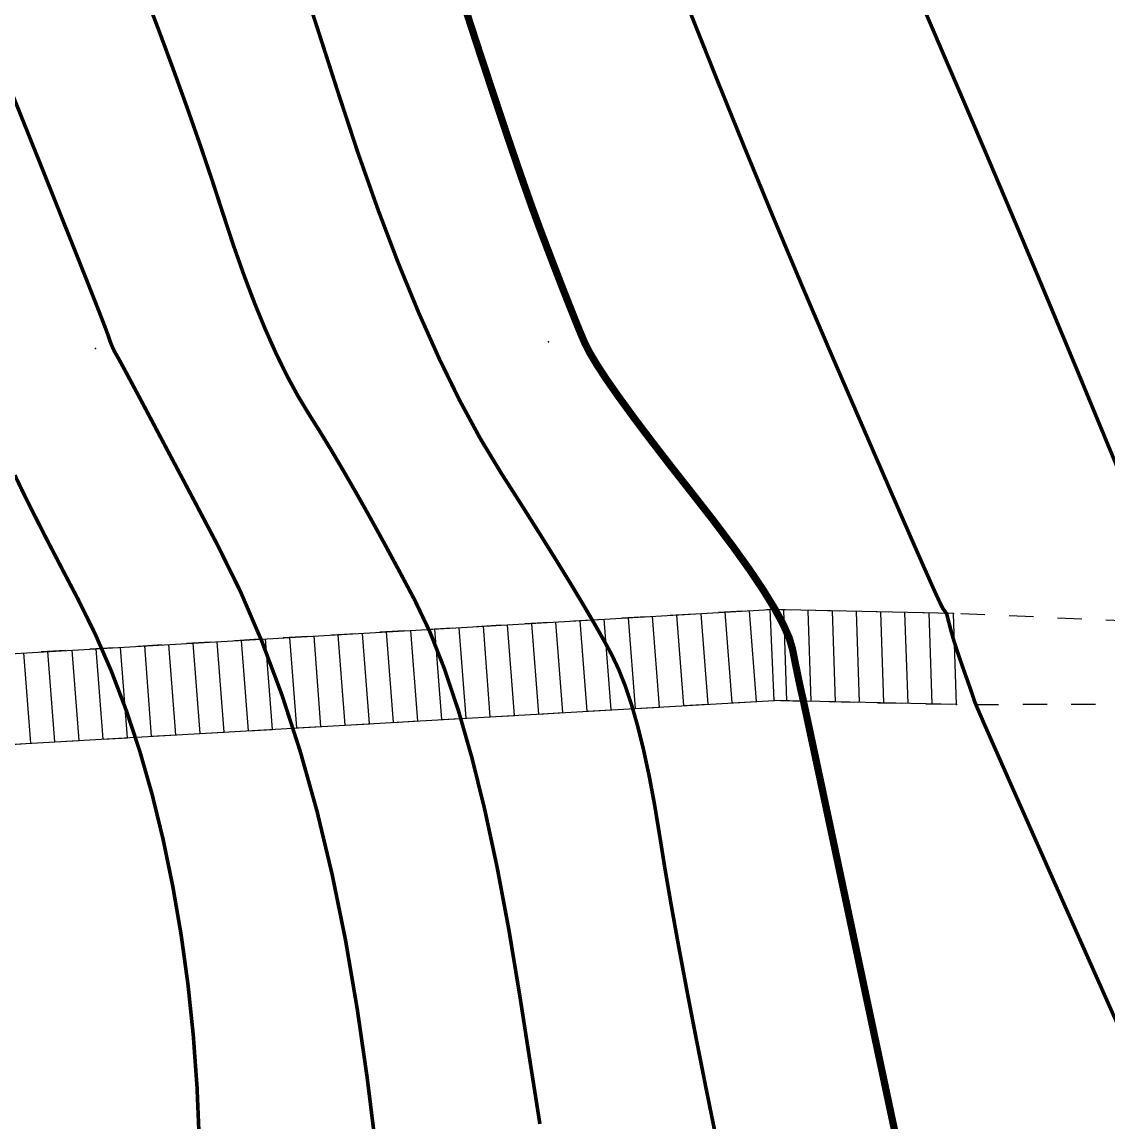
# Model space of a CAD drawing. Extents: x 940 to 1495, y 832 to 1212.
# Drawn here: x 1286.05 to 1308.46, y 919.2 to 941.9 of the extents above; entities that cross this region are included whole.
import ezdxf

# ---------------------------------------------------------------- set-up
doc = ezdxf.new("R2010")
doc.units = 0
doc.header["$LTSCALE"] = 0.5
doc.header["$PDSIZE"] = 0.2
doc.linetypes.add('X6', pattern=[2, 1, -1])
for name, color, linetype in [('DGX', 2, 'CONTINUOUS'), ('DLSS', 4, 'CONTINUOUS'), ('JMD', 6, 'CONTINUOUS'), ('ZDH', 1, 'CONTINUOUS')]:
    doc.layers.add(name, color=color, linetype=linetype)

msp = doc.modelspace()

# ---------------------------------------------------------------- linework, layer by layer
at = {"layer": 'DGX', "linetype": 'Continuous', "const_width": 0.075, "flags": 128}
for points in [[(1300.394, 918.778), (1300.165, 919.905), (1299.956, 920.96), (1299.767, 921.941), (1299.597, 922.849), (1299.447, 923.683), (1299.316, 924.445), (1299.206, 925.134), (1299.102, 925.762), (1298.993, 926.343), (1298.878, 926.877), (1298.758, 927.364), (1298.632, 927.804), (1298.501, 928.197), (1298.364, 928.542), (1298.222, 928.841), (1298.059, 929.14), (1297.861, 929.488), (1297.628, 929.885), (1297.36, 930.331), (1297.056, 930.825), (1296.717, 931.369), (1296.343, 931.961), (1295.933, 932.602), (1295.507, 933.307), (1295.082, 934.092), (1294.659, 934.957), (1294.237, 935.902), (1293.816, 936.926), (1293.397, 938.03), (1292.979, 939.214), (1292.563, 940.478), (1292.159, 941.735), (1291.779, 942.899)], [(1300.394, 918.778), (1300.165, 919.905), (1299.956, 920.96), (1299.767, 921.941), (1299.597, 922.849), (1299.447, 923.683), (1299.316, 924.445), (1299.206, 925.134), (1299.102, 925.762), (1298.993, 926.343), (1298.878, 926.877), (1298.758, 927.364), (1298.632, 927.804), (1298.501, 928.197), (1298.364, 928.542), (1298.222, 928.841), (1298.059, 929.14), (1297.861, 929.488), (1297.628, 929.885), (1297.36, 930.331), (1297.056, 930.825), (1296.717, 931.369), (1296.343, 931.961), (1295.933, 932.602), (1295.507, 933.307), (1295.082, 934.092), (1294.659, 934.957), (1294.237, 935.902), (1293.816, 936.926), (1293.397, 938.03), (1292.979, 939.214), (1292.563, 940.478), (1292.159, 941.735), (1291.779, 942.899)], [(1300.394, 918.778), (1300.165, 919.905), (1299.956, 920.96), (1299.767, 921.941), (1299.597, 922.849), (1299.447, 923.683), (1299.316, 924.445), (1299.206, 925.134), (1299.102, 925.762), (1298.993, 926.343), (1298.878, 926.877), (1298.758, 927.364), (1298.632, 927.804), (1298.501, 928.197), (1298.364, 928.542), (1298.222, 928.841), (1298.059, 929.14), (1297.861, 929.488), (1297.628, 929.885), (1297.36, 930.331), (1297.056, 930.825), (1296.717, 931.369), (1296.343, 931.961), (1295.933, 932.602), (1295.507, 933.307), (1295.082, 934.092), (1294.659, 934.957), (1294.237, 935.902), (1293.816, 936.926), (1293.397, 938.03), (1292.979, 939.214), (1292.563, 940.478), (1292.159, 941.735), (1291.779, 942.899)], [(1300.394, 918.778), (1300.165, 919.905), (1299.956, 920.96), (1299.767, 921.941), (1299.597, 922.849), (1299.447, 923.683), (1299.316, 924.445), (1299.206, 925.134), (1299.102, 925.762), (1298.993, 926.343), (1298.878, 926.877), (1298.758, 927.364), (1298.632, 927.804), (1298.501, 928.197), (1298.364, 928.542), (1298.222, 928.841), (1298.059, 929.14), (1297.861, 929.488), (1297.628, 929.885), (1297.36, 930.331), (1297.056, 930.825), (1296.717, 931.369), (1296.343, 931.961), (1295.933, 932.602), (1295.507, 933.307), (1295.082, 934.092), (1294.659, 934.957), (1294.237, 935.902), (1293.816, 936.926), (1293.397, 938.03), (1292.979, 939.214), (1292.563, 940.478), (1292.159, 941.735), (1291.779, 942.899)], [(1300.394, 918.778), (1300.165, 919.905), (1299.956, 920.96), (1299.767, 921.941), (1299.597, 922.849), (1299.447, 923.683), (1299.316, 924.445), (1299.206, 925.134), (1299.102, 925.762), (1298.993, 926.343), (1298.878, 926.877), (1298.758, 927.364), (1298.632, 927.804), (1298.501, 928.197), (1298.364, 928.542), (1298.222, 928.841), (1298.059, 929.14), (1297.861, 929.488), (1297.628, 929.885), (1297.36, 930.331), (1297.056, 930.825), (1296.717, 931.369), (1296.343, 931.961), (1295.933, 932.602), (1295.507, 933.307), (1295.082, 934.092), (1294.659, 934.957), (1294.237, 935.902), (1293.816, 936.926), (1293.397, 938.03), (1292.979, 939.214), (1292.563, 940.478), (1292.159, 941.735), (1291.779, 942.899)], [(1300.394, 918.778), (1300.165, 919.905), (1299.956, 920.96), (1299.767, 921.941), (1299.597, 922.849), (1299.447, 923.683), (1299.316, 924.445), (1299.206, 925.134), (1299.102, 925.762), (1298.993, 926.343), (1298.878, 926.877), (1298.758, 927.364), (1298.632, 927.804), (1298.501, 928.197), (1298.364, 928.542), (1298.222, 928.841), (1298.059, 929.14), (1297.861, 929.488), (1297.628, 929.885), (1297.36, 930.331), (1297.056, 930.825), (1296.717, 931.369), (1296.343, 931.961), (1295.933, 932.602), (1295.507, 933.307), (1295.082, 934.092), (1294.659, 934.957), (1294.237, 935.902), (1293.816, 936.926), (1293.397, 938.03), (1292.979, 939.214), (1292.563, 940.478), (1292.159, 941.735), (1291.779, 942.899)], [(1296.738, 919.162), (1296.543, 920.397), (1296.329, 921.771), (1296.099, 923.163), (1295.857, 924.45), (1295.603, 925.634), (1295.337, 926.712), (1295.058, 927.686), (1294.767, 928.556), (1294.465, 929.322), (1294.149, 929.983), (1293.834, 930.575), (1293.531, 931.136), (1293.24, 931.664), (1292.961, 932.159), (1292.694, 932.622), (1292.44, 933.053), (1292.197, 933.452), (1291.966, 933.818), (1291.742, 934.189), (1291.519, 934.601), (1291.296, 935.056), (1291.074, 935.553), (1290.853, 936.092), (1290.633, 936.672), (1290.413, 937.295), (1290.194, 937.959), (1289.966, 938.66), (1289.718, 939.392), (1289.451, 940.154), (1289.164, 940.948), (1288.858, 941.772), (1288.532, 942.627)], [(1296.738, 919.162), (1296.543, 920.397), (1296.329, 921.771), (1296.099, 923.163), (1295.857, 924.45), (1295.603, 925.634), (1295.337, 926.712), (1295.058, 927.686), (1294.767, 928.556), (1294.465, 929.322), (1294.149, 929.983), (1293.834, 930.575), (1293.531, 931.136), (1293.24, 931.664), (1292.961, 932.159), (1292.694, 932.622), (1292.44, 933.053), (1292.197, 933.452), (1291.966, 933.818), (1291.742, 934.189), (1291.519, 934.601), (1291.296, 935.056), (1291.074, 935.553), (1290.853, 936.092), (1290.633, 936.672), (1290.413, 937.295), (1290.194, 937.959), (1289.966, 938.66), (1289.718, 939.392), (1289.451, 940.154), (1289.164, 940.948), (1288.858, 941.772), (1288.532, 942.627)], [(1296.738, 919.162), (1296.543, 920.397), (1296.329, 921.771), (1296.099, 923.163), (1295.857, 924.45), (1295.603, 925.634), (1295.337, 926.712), (1295.058, 927.686), (1294.767, 928.556), (1294.465, 929.322), (1294.149, 929.983), (1293.834, 930.575), (1293.531, 931.136), (1293.24, 931.664), (1292.961, 932.159), (1292.694, 932.622), (1292.44, 933.053), (1292.197, 933.452), (1291.966, 933.818), (1291.742, 934.189), (1291.519, 934.601), (1291.296, 935.056), (1291.074, 935.553), (1290.853, 936.092), (1290.633, 936.672), (1290.413, 937.295), (1290.194, 937.959), (1289.966, 938.66), (1289.718, 939.392), (1289.451, 940.154), (1289.164, 940.948), (1288.858, 941.772), (1288.532, 942.627)], [(1296.738, 919.162), (1296.543, 920.397), (1296.329, 921.771), (1296.099, 923.163), (1295.857, 924.45), (1295.603, 925.634), (1295.337, 926.712), (1295.058, 927.686), (1294.767, 928.556), (1294.465, 929.322), (1294.149, 929.983), (1293.834, 930.575), (1293.531, 931.136), (1293.24, 931.664), (1292.961, 932.159), (1292.694, 932.622), (1292.44, 933.053), (1292.197, 933.452), (1291.966, 933.818), (1291.742, 934.189), (1291.519, 934.601), (1291.296, 935.056), (1291.074, 935.553), (1290.853, 936.092), (1290.633, 936.672), (1290.413, 937.295), (1290.194, 937.959), (1289.966, 938.66), (1289.718, 939.392), (1289.451, 940.154), (1289.164, 940.948), (1288.858, 941.772), (1288.532, 942.627)], [(1296.738, 919.162), (1296.543, 920.397), (1296.329, 921.771), (1296.099, 923.163), (1295.857, 924.45), (1295.603, 925.634), (1295.337, 926.712), (1295.058, 927.686), (1294.767, 928.556), (1294.465, 929.322), (1294.149, 929.983), (1293.834, 930.575), (1293.531, 931.136), (1293.24, 931.664), (1292.961, 932.159), (1292.694, 932.622), (1292.44, 933.053), (1292.197, 933.452), (1291.966, 933.818), (1291.742, 934.189), (1291.519, 934.601), (1291.296, 935.056), (1291.074, 935.553), (1290.853, 936.092), (1290.633, 936.672), (1290.413, 937.295), (1290.194, 937.959), (1289.966, 938.66), (1289.718, 939.392), (1289.451, 940.154), (1289.164, 940.948), (1288.858, 941.772), (1288.532, 942.627)], [(1296.738, 919.162), (1296.543, 920.397), (1296.329, 921.771), (1296.099, 923.163), (1295.857, 924.45), (1295.603, 925.634), (1295.337, 926.712), (1295.058, 927.686), (1294.767, 928.556), (1294.465, 929.322), (1294.149, 929.983), (1293.834, 930.575), (1293.531, 931.136), (1293.24, 931.664), (1292.961, 932.159), (1292.694, 932.622), (1292.44, 933.053), (1292.197, 933.452), (1291.966, 933.818), (1291.742, 934.189), (1291.519, 934.601), (1291.296, 935.056), (1291.074, 935.553), (1290.853, 936.092), (1290.633, 936.672), (1290.413, 937.295), (1290.194, 937.959), (1289.966, 938.66), (1289.718, 939.392), (1289.451, 940.154), (1289.164, 940.948), (1288.858, 941.772), (1288.532, 942.627)], [(1309.075, 920.284), (1308.438, 921.715), (1307.801, 923.147), (1307.248, 924.39), (1306.78, 925.445), (1306.396, 926.31), (1306.097, 926.987), (1305.882, 927.475), (1305.752, 927.774), (1305.706, 927.885), (1305.7, 927.909), (1305.687, 927.948), (1305.669, 928.003), (1305.645, 928.073), (1305.616, 928.159), (1305.58, 928.26), (1305.539, 928.376), (1305.492, 928.508), (1305.445, 928.643), (1305.401, 928.77), (1305.361, 928.888), (1305.325, 928.998), (1305.292, 929.099), (1305.264, 929.191), (1305.24, 929.275), (1305.219, 929.351), (1305.201, 929.418), (1305.186, 929.477), (1305.173, 929.529), (1305.162, 929.572), (1305.153, 929.608), (1305.146, 929.636), (1305.141, 929.655), (1305.138, 929.668), (1305.135, 929.677), (1305.13, 929.688), (1305.123, 929.701), (1305.114, 929.716), (1305.102, 929.733), (1305.089, 929.753), (1305.073, 929.774), (1305.054, 929.797), (1305.001, 929.903), (1304.878, 930.169), (1304.687, 930.598), (1304.427, 931.188), (1304.099, 931.94), (1303.702, 932.853), (1303.236, 933.928), (1302.701, 935.164), (1302.13, 936.5), (1301.554, 937.871), (1300.974, 939.279), (1300.389, 940.723), (1299.799, 942.203)], [(1309.075, 920.284), (1308.438, 921.715), (1307.801, 923.147), (1307.248, 924.39), (1306.78, 925.445), (1306.396, 926.31), (1306.097, 926.987), (1305.882, 927.475), (1305.752, 927.774), (1305.706, 927.885), (1305.7, 927.909), (1305.687, 927.948), (1305.669, 928.003), (1305.645, 928.073), (1305.616, 928.159), (1305.58, 928.26), (1305.539, 928.376), (1305.492, 928.508), (1305.445, 928.643), (1305.401, 928.77), (1305.361, 928.888), (1305.325, 928.998), (1305.292, 929.099), (1305.264, 929.191), (1305.24, 929.275), (1305.219, 929.351), (1305.201, 929.418), (1305.186, 929.477), (1305.173, 929.529), (1305.162, 929.572), (1305.153, 929.608), (1305.146, 929.636), (1305.141, 929.655), (1305.138, 929.668), (1305.135, 929.677), (1305.13, 929.688), (1305.123, 929.701), (1305.114, 929.716), (1305.102, 929.733), (1305.089, 929.753), (1305.073, 929.774), (1305.054, 929.797), (1305.001, 929.903), (1304.878, 930.169), (1304.687, 930.598), (1304.427, 931.188), (1304.099, 931.94), (1303.702, 932.853), (1303.236, 933.928), (1302.701, 935.164), (1302.13, 936.5), (1301.554, 937.871), (1300.974, 939.279), (1300.389, 940.723), (1299.799, 942.203)], [(1309.075, 920.284), (1308.438, 921.715), (1307.801, 923.147), (1307.248, 924.39), (1306.78, 925.445), (1306.396, 926.31), (1306.097, 926.987), (1305.882, 927.475), (1305.752, 927.774), (1305.706, 927.885), (1305.7, 927.909), (1305.687, 927.948), (1305.669, 928.003), (1305.645, 928.073), (1305.616, 928.159), (1305.58, 928.26), (1305.539, 928.376), (1305.492, 928.508), (1305.445, 928.643), (1305.401, 928.77), (1305.361, 928.888), (1305.325, 928.998), (1305.292, 929.099), (1305.264, 929.191), (1305.24, 929.275), (1305.219, 929.351), (1305.201, 929.418), (1305.186, 929.477), (1305.173, 929.529), (1305.162, 929.572), (1305.153, 929.608), (1305.146, 929.636), (1305.141, 929.655), (1305.138, 929.668), (1305.135, 929.677), (1305.13, 929.688), (1305.123, 929.701), (1305.114, 929.716), (1305.102, 929.733), (1305.089, 929.753), (1305.073, 929.774), (1305.054, 929.797), (1305.001, 929.903), (1304.878, 930.169), (1304.687, 930.598), (1304.427, 931.188), (1304.099, 931.94), (1303.702, 932.853), (1303.236, 933.928), (1302.701, 935.164), (1302.13, 936.5), (1301.554, 937.871), (1300.974, 939.279), (1300.389, 940.723), (1299.799, 942.203)], [(1309.075, 920.284), (1308.438, 921.715), (1307.801, 923.147), (1307.248, 924.39), (1306.78, 925.445), (1306.396, 926.31), (1306.097, 926.987), (1305.882, 927.475), (1305.752, 927.774), (1305.706, 927.885), (1305.7, 927.909), (1305.687, 927.948), (1305.669, 928.003), (1305.645, 928.073), (1305.616, 928.159), (1305.58, 928.26), (1305.539, 928.376), (1305.492, 928.508), (1305.445, 928.643), (1305.401, 928.77), (1305.361, 928.888), (1305.325, 928.998), (1305.292, 929.099), (1305.264, 929.191), (1305.24, 929.275), (1305.219, 929.351), (1305.201, 929.418), (1305.186, 929.477), (1305.173, 929.529), (1305.162, 929.572), (1305.153, 929.608), (1305.146, 929.636), (1305.141, 929.655), (1305.138, 929.668), (1305.135, 929.677), (1305.13, 929.688), (1305.123, 929.701), (1305.114, 929.716), (1305.102, 929.733), (1305.089, 929.753), (1305.073, 929.774), (1305.054, 929.797), (1305.001, 929.903), (1304.878, 930.169), (1304.687, 930.598), (1304.427, 931.188), (1304.099, 931.94), (1303.702, 932.853), (1303.236, 933.928), (1302.701, 935.164), (1302.13, 936.5), (1301.554, 937.871), (1300.974, 939.279), (1300.389, 940.723), (1299.799, 942.203)], [(1309.075, 920.284), (1308.438, 921.715), (1307.801, 923.147), (1307.248, 924.39), (1306.78, 925.445), (1306.396, 926.31), (1306.097, 926.987), (1305.882, 927.475), (1305.752, 927.774), (1305.706, 927.885), (1305.7, 927.909), (1305.687, 927.948), (1305.669, 928.003), (1305.645, 928.073), (1305.616, 928.159), (1305.58, 928.26), (1305.539, 928.376), (1305.492, 928.508), (1305.445, 928.643), (1305.401, 928.77), (1305.361, 928.888), (1305.325, 928.998), (1305.292, 929.099), (1305.264, 929.191), (1305.24, 929.275), (1305.219, 929.351), (1305.201, 929.418), (1305.186, 929.477), (1305.173, 929.529), (1305.162, 929.572), (1305.153, 929.608), (1305.146, 929.636), (1305.141, 929.655), (1305.138, 929.668), (1305.135, 929.677), (1305.13, 929.688), (1305.123, 929.701), (1305.114, 929.716), (1305.102, 929.733), (1305.089, 929.753), (1305.073, 929.774), (1305.054, 929.797), (1305.001, 929.903), (1304.878, 930.169), (1304.687, 930.598), (1304.427, 931.188), (1304.099, 931.94), (1303.702, 932.853), (1303.236, 933.928), (1302.701, 935.164), (1302.13, 936.5), (1301.554, 937.871), (1300.974, 939.279), (1300.389, 940.723), (1299.799, 942.203)], [(1309.075, 920.284), (1308.438, 921.715), (1307.801, 923.147), (1307.248, 924.39), (1306.78, 925.445), (1306.396, 926.31), (1306.097, 926.987), (1305.882, 927.475), (1305.752, 927.774), (1305.706, 927.885), (1305.7, 927.909), (1305.687, 927.948), (1305.669, 928.003), (1305.645, 928.073), (1305.616, 928.159), (1305.58, 928.26), (1305.539, 928.376), (1305.492, 928.508), (1305.445, 928.643), (1305.401, 928.77), (1305.361, 928.888), (1305.325, 928.998), (1305.292, 929.099), (1305.264, 929.191), (1305.24, 929.275), (1305.219, 929.351), (1305.201, 929.418), (1305.186, 929.477), (1305.173, 929.529), (1305.162, 929.572), (1305.153, 929.608), (1305.146, 929.636), (1305.141, 929.655), (1305.138, 929.668), (1305.135, 929.677), (1305.13, 929.688), (1305.123, 929.701), (1305.114, 929.716), (1305.102, 929.733), (1305.089, 929.753), (1305.073, 929.774), (1305.054, 929.797), (1305.001, 929.903), (1304.878, 930.169), (1304.687, 930.598), (1304.427, 931.188), (1304.099, 931.94), (1303.702, 932.853), (1303.236, 933.928), (1302.701, 935.164), (1302.13, 936.5), (1301.554, 937.871), (1300.974, 939.279), (1300.389, 940.723), (1299.799, 942.203)], [(1308.657, 932.702), (1308.271, 933.636), (1307.862, 934.627), (1307.454, 935.607), (1307.049, 936.576), (1306.646, 937.534), (1306.245, 938.482), (1305.847, 939.419), (1305.45, 940.346), (1305.056, 941.261), (1304.662, 942.181)], [(1308.657, 932.702), (1308.271, 933.636), (1307.862, 934.627), (1307.454, 935.607), (1307.049, 936.576), (1306.646, 937.534), (1306.245, 938.482), (1305.847, 939.419), (1305.45, 940.346), (1305.056, 941.261), (1304.662, 942.181)], [(1308.657, 932.702), (1308.271, 933.636), (1307.862, 934.627), (1307.454, 935.607), (1307.049, 936.576), (1306.646, 937.534), (1306.245, 938.482), (1305.847, 939.419), (1305.45, 940.346), (1305.056, 941.261), (1304.662, 942.181)], [(1308.657, 932.702), (1308.271, 933.636), (1307.862, 934.627), (1307.454, 935.607), (1307.049, 936.576), (1306.646, 937.534), (1306.245, 938.482), (1305.847, 939.419), (1305.45, 940.346), (1305.056, 941.261), (1304.662, 942.181)], [(1308.657, 932.702), (1308.271, 933.636), (1307.862, 934.627), (1307.454, 935.607), (1307.049, 936.576), (1306.646, 937.534), (1306.245, 938.482), (1305.847, 939.419), (1305.45, 940.346), (1305.056, 941.261), (1304.662, 942.181)], [(1308.657, 932.702), (1308.271, 933.636), (1307.862, 934.627), (1307.454, 935.607), (1307.049, 936.576), (1306.646, 937.534), (1306.245, 938.482), (1305.847, 939.419), (1305.45, 940.346), (1305.056, 941.261), (1304.662, 942.181)], [(1293.343, 918.746), (1293.175, 920.106), (1292.969, 921.53), (1292.727, 922.954), (1292.45, 924.313), (1292.14, 925.609), (1291.795, 926.84), (1291.417, 928.008), (1291.004, 929.111), (1290.558, 930.15), (1290.077, 931.125), (1289.61, 932.011), (1289.201, 932.783), (1288.852, 933.442), (1288.563, 933.988), (1288.333, 934.419), (1288.162, 934.738), (1288.051, 934.942), (1287.999, 935.033), (1287.977, 935.07), (1287.955, 935.111), (1287.934, 935.155), (1287.912, 935.204), (1287.89, 935.257), (1287.868, 935.314), (1287.847, 935.375), (1287.825, 935.441), (1287.772, 935.585), (1287.657, 935.884), (1287.479, 936.337), (1287.238, 936.945), (1286.934, 937.707), (1286.568, 938.624), (1286.139, 939.695), (1285.647, 940.92)], [(1293.343, 918.746), (1293.175, 920.106), (1292.969, 921.53), (1292.727, 922.954), (1292.45, 924.313), (1292.14, 925.609), (1291.795, 926.84), (1291.417, 928.008), (1291.004, 929.111), (1290.558, 930.15), (1290.077, 931.125), (1289.61, 932.011), (1289.201, 932.783), (1288.852, 933.442), (1288.563, 933.988), (1288.333, 934.419), (1288.162, 934.738), (1288.051, 934.942), (1287.999, 935.033), (1287.977, 935.07), (1287.955, 935.111), (1287.934, 935.155), (1287.912, 935.204), (1287.89, 935.257), (1287.868, 935.314), (1287.847, 935.375), (1287.825, 935.441), (1287.772, 935.585), (1287.657, 935.884), (1287.479, 936.337), (1287.238, 936.945), (1286.934, 937.707), (1286.568, 938.624), (1286.139, 939.695), (1285.647, 940.92)], [(1293.343, 918.746), (1293.175, 920.106), (1292.969, 921.53), (1292.727, 922.954), (1292.45, 924.313), (1292.14, 925.609), (1291.795, 926.84), (1291.417, 928.008), (1291.004, 929.111), (1290.558, 930.15), (1290.077, 931.125), (1289.61, 932.011), (1289.201, 932.783), (1288.852, 933.442), (1288.563, 933.988), (1288.333, 934.419), (1288.162, 934.738), (1288.051, 934.942), (1287.999, 935.033), (1287.977, 935.07), (1287.955, 935.111), (1287.934, 935.155), (1287.912, 935.204), (1287.89, 935.257), (1287.868, 935.314), (1287.847, 935.375), (1287.825, 935.441), (1287.772, 935.585), (1287.657, 935.884), (1287.479, 936.337), (1287.238, 936.945), (1286.934, 937.707), (1286.568, 938.624), (1286.139, 939.695), (1285.647, 940.92)], [(1293.343, 918.746), (1293.175, 920.106), (1292.969, 921.53), (1292.727, 922.954), (1292.45, 924.313), (1292.14, 925.609), (1291.795, 926.84), (1291.417, 928.008), (1291.004, 929.111), (1290.558, 930.15), (1290.077, 931.125), (1289.61, 932.011), (1289.201, 932.783), (1288.852, 933.442), (1288.563, 933.988), (1288.333, 934.419), (1288.162, 934.738), (1288.051, 934.942), (1287.999, 935.033), (1287.977, 935.07), (1287.955, 935.111), (1287.934, 935.155), (1287.912, 935.204), (1287.89, 935.257), (1287.868, 935.314), (1287.847, 935.375), (1287.825, 935.441), (1287.772, 935.585), (1287.657, 935.884), (1287.479, 936.337), (1287.238, 936.945), (1286.934, 937.707), (1286.568, 938.624), (1286.139, 939.695), (1285.647, 940.92)], [(1293.343, 918.746), (1293.175, 920.106), (1292.969, 921.53), (1292.727, 922.954), (1292.45, 924.313), (1292.14, 925.609), (1291.795, 926.84), (1291.417, 928.008), (1291.004, 929.111), (1290.558, 930.15), (1290.077, 931.125), (1289.61, 932.011), (1289.201, 932.783), (1288.852, 933.442), (1288.563, 933.988), (1288.333, 934.419), (1288.162, 934.738), (1288.051, 934.942), (1287.999, 935.033), (1287.977, 935.07), (1287.955, 935.111), (1287.934, 935.155), (1287.912, 935.204), (1287.89, 935.257), (1287.868, 935.314), (1287.847, 935.375), (1287.825, 935.441), (1287.772, 935.585), (1287.657, 935.884), (1287.479, 936.337), (1287.238, 936.945), (1286.934, 937.707), (1286.568, 938.624), (1286.139, 939.695), (1285.647, 940.92)], [(1293.343, 918.746), (1293.175, 920.106), (1292.969, 921.53), (1292.727, 922.954), (1292.45, 924.313), (1292.14, 925.609), (1291.795, 926.84), (1291.417, 928.008), (1291.004, 929.111), (1290.558, 930.15), (1290.077, 931.125), (1289.61, 932.011), (1289.201, 932.783), (1288.852, 933.442), (1288.563, 933.988), (1288.333, 934.419), (1288.162, 934.738), (1288.051, 934.942), (1287.999, 935.033), (1287.977, 935.07), (1287.955, 935.111), (1287.934, 935.155), (1287.912, 935.204), (1287.89, 935.257), (1287.868, 935.314), (1287.847, 935.375), (1287.825, 935.441), (1287.772, 935.585), (1287.657, 935.884), (1287.479, 936.337), (1287.238, 936.945), (1286.934, 937.707), (1286.568, 938.624), (1286.139, 939.695), (1285.647, 940.92)], [(1289.707, 918.849), (1289.662, 919.927), (1289.585, 920.989), (1289.476, 922.036), (1289.334, 923.067), (1289.161, 924.071), (1288.962, 925.035), (1288.736, 925.961), (1288.483, 926.848), (1288.202, 927.695), (1287.895, 928.504), (1287.56, 929.274), (1287.199, 930.004), (1286.847, 930.675), (1286.541, 931.265), (1286.282, 931.774), (1286.069, 932.202), (1285.903, 932.55)], [(1289.707, 918.849), (1289.662, 919.927), (1289.585, 920.989), (1289.476, 922.036), (1289.334, 923.067), (1289.161, 924.071), (1288.962, 925.035), (1288.736, 925.961), (1288.483, 926.848), (1288.202, 927.695), (1287.895, 928.504), (1287.56, 929.274), (1287.199, 930.004), (1286.847, 930.675), (1286.541, 931.265), (1286.282, 931.774), (1286.069, 932.202), (1285.903, 932.55)], [(1289.707, 918.849), (1289.662, 919.927), (1289.585, 920.989), (1289.476, 922.036), (1289.334, 923.067), (1289.161, 924.071), (1288.962, 925.035), (1288.736, 925.961), (1288.483, 926.848), (1288.202, 927.695), (1287.895, 928.504), (1287.56, 929.274), (1287.199, 930.004), (1286.847, 930.675), (1286.541, 931.265), (1286.282, 931.774), (1286.069, 932.202), (1285.903, 932.55)], [(1289.707, 918.849), (1289.662, 919.927), (1289.585, 920.989), (1289.476, 922.036), (1289.334, 923.067), (1289.161, 924.071), (1288.962, 925.035), (1288.736, 925.961), (1288.483, 926.848), (1288.202, 927.695), (1287.895, 928.504), (1287.56, 929.274), (1287.199, 930.004), (1286.847, 930.675), (1286.541, 931.265), (1286.282, 931.774), (1286.069, 932.202), (1285.903, 932.55)], [(1289.707, 918.849), (1289.662, 919.927), (1289.585, 920.989), (1289.476, 922.036), (1289.334, 923.067), (1289.161, 924.071), (1288.962, 925.035), (1288.736, 925.961), (1288.483, 926.848), (1288.202, 927.695), (1287.895, 928.504), (1287.56, 929.274), (1287.199, 930.004), (1286.847, 930.675), (1286.541, 931.265), (1286.282, 931.774), (1286.069, 932.202), (1285.903, 932.55)], [(1289.707, 918.849), (1289.662, 919.927), (1289.585, 920.989), (1289.476, 922.036), (1289.334, 923.067), (1289.161, 924.071), (1288.962, 925.035), (1288.736, 925.961), (1288.483, 926.848), (1288.202, 927.695), (1287.895, 928.504), (1287.56, 929.274), (1287.199, 930.004), (1286.847, 930.675), (1286.541, 931.265), (1286.282, 931.774), (1286.069, 932.202), (1285.903, 932.55)]]:
    msp.add_lwpolyline(points, dxfattribs=at)
at = {"layer": 'DGX', "color": 3, "linetype": 'Continuous', "const_width": 0.15, "flags": 128}
msp.add_lwpolyline([(1304.188, 918.412), (1303.806, 920.215), (1303.424, 922.015), (1303.093, 923.58), (1302.811, 924.91), (1302.579, 926.004), (1302.396, 926.862), (1302.263, 927.485), (1302.18, 927.873), (1302.146, 928.025), (1302.135, 928.069), (1302.12, 928.135), (1302.102, 928.221), (1302.079, 928.328), (1302.053, 928.456), (1302.022, 928.605), (1301.988, 928.775), (1301.95, 928.965), (1301.883, 929.191), (1301.76, 929.468), (1301.583, 929.795), (1301.351, 930.173), (1301.064, 930.601), (1300.721, 931.079), (1300.324, 931.608), (1299.872, 932.187), (1299.418, 932.765), (1299.015, 933.288), (1298.662, 933.757), (1298.361, 934.171), (1298.109, 934.531), (1297.909, 934.837), (1297.76, 935.088), (1297.661, 935.285), (1297.582, 935.47), (1297.493, 935.687), (1297.394, 935.934), (1297.284, 936.212), (1297.163, 936.521), (1297.032, 936.862), (1296.89, 937.233), (1296.738, 937.635), (1296.562, 938.115), (1296.349, 938.721), (1296.099, 939.453), (1295.812, 940.31), (1295.488, 941.292), (1295.127, 942.401)], dxfattribs=at)
msp.add_lwpolyline([(1304.188, 918.412), (1303.806, 920.215), (1303.424, 922.015), (1303.093, 923.58), (1302.811, 924.91), (1302.579, 926.004), (1302.396, 926.862), (1302.263, 927.485), (1302.18, 927.873), (1302.146, 928.025), (1302.135, 928.069), (1302.12, 928.135), (1302.102, 928.221), (1302.079, 928.328), (1302.053, 928.456), (1302.022, 928.605), (1301.988, 928.775), (1301.95, 928.965), (1301.883, 929.191), (1301.76, 929.468), (1301.583, 929.795), (1301.351, 930.173), (1301.064, 930.601), (1300.721, 931.079), (1300.324, 931.608), (1299.872, 932.187), (1299.418, 932.765), (1299.015, 933.288), (1298.662, 933.757), (1298.361, 934.171), (1298.109, 934.531), (1297.909, 934.837), (1297.76, 935.088), (1297.661, 935.285), (1297.582, 935.47), (1297.493, 935.687), (1297.394, 935.934), (1297.284, 936.212), (1297.163, 936.521), (1297.032, 936.862), (1296.89, 937.233), (1296.738, 937.635), (1296.562, 938.115), (1296.349, 938.721), (1296.099, 939.453), (1295.812, 940.31), (1295.488, 941.292), (1295.127, 942.401)], dxfattribs=at)
msp.add_lwpolyline([(1304.188, 918.412), (1303.806, 920.215), (1303.424, 922.015), (1303.093, 923.58), (1302.811, 924.91), (1302.579, 926.004), (1302.396, 926.862), (1302.263, 927.485), (1302.18, 927.873), (1302.146, 928.025), (1302.135, 928.069), (1302.12, 928.135), (1302.102, 928.221), (1302.079, 928.328), (1302.053, 928.456), (1302.022, 928.605), (1301.988, 928.775), (1301.95, 928.965), (1301.883, 929.191), (1301.76, 929.468), (1301.583, 929.795), (1301.351, 930.173), (1301.064, 930.601), (1300.721, 931.079), (1300.324, 931.608), (1299.872, 932.187), (1299.418, 932.765), (1299.015, 933.288), (1298.662, 933.757), (1298.361, 934.171), (1298.109, 934.531), (1297.909, 934.837), (1297.76, 935.088), (1297.661, 935.285), (1297.582, 935.47), (1297.493, 935.687), (1297.394, 935.934), (1297.284, 936.212), (1297.163, 936.521), (1297.032, 936.862), (1296.89, 937.233), (1296.738, 937.635), (1296.562, 938.115), (1296.349, 938.721), (1296.099, 939.453), (1295.812, 940.31), (1295.488, 941.292), (1295.127, 942.401)], dxfattribs=at)
msp.add_lwpolyline([(1304.188, 918.412), (1303.806, 920.215), (1303.424, 922.015), (1303.093, 923.58), (1302.811, 924.91), (1302.579, 926.004), (1302.396, 926.862), (1302.263, 927.485), (1302.18, 927.873), (1302.146, 928.025), (1302.135, 928.069), (1302.12, 928.135), (1302.102, 928.221), (1302.079, 928.328), (1302.053, 928.456), (1302.022, 928.605), (1301.988, 928.775), (1301.95, 928.965), (1301.883, 929.191), (1301.76, 929.468), (1301.583, 929.795), (1301.351, 930.173), (1301.064, 930.601), (1300.721, 931.079), (1300.324, 931.608), (1299.872, 932.187), (1299.418, 932.765), (1299.015, 933.288), (1298.662, 933.757), (1298.361, 934.171), (1298.109, 934.531), (1297.909, 934.837), (1297.76, 935.088), (1297.661, 935.285), (1297.582, 935.47), (1297.493, 935.687), (1297.394, 935.934), (1297.284, 936.212), (1297.163, 936.521), (1297.032, 936.862), (1296.89, 937.233), (1296.738, 937.635), (1296.562, 938.115), (1296.349, 938.721), (1296.099, 939.453), (1295.812, 940.31), (1295.488, 941.292), (1295.127, 942.401)], dxfattribs=at)
msp.add_lwpolyline([(1304.188, 918.412), (1303.806, 920.215), (1303.424, 922.015), (1303.093, 923.58), (1302.811, 924.91), (1302.579, 926.004), (1302.396, 926.862), (1302.263, 927.485), (1302.18, 927.873), (1302.146, 928.025), (1302.135, 928.069), (1302.12, 928.135), (1302.102, 928.221), (1302.079, 928.328), (1302.053, 928.456), (1302.022, 928.605), (1301.988, 928.775), (1301.95, 928.965), (1301.883, 929.191), (1301.76, 929.468), (1301.583, 929.795), (1301.351, 930.173), (1301.064, 930.601), (1300.721, 931.079), (1300.324, 931.608), (1299.872, 932.187), (1299.418, 932.765), (1299.015, 933.288), (1298.662, 933.757), (1298.361, 934.171), (1298.109, 934.531), (1297.909, 934.837), (1297.76, 935.088), (1297.661, 935.285), (1297.582, 935.47), (1297.493, 935.687), (1297.394, 935.934), (1297.284, 936.212), (1297.163, 936.521), (1297.032, 936.862), (1296.89, 937.233), (1296.738, 937.635), (1296.562, 938.115), (1296.349, 938.721), (1296.099, 939.453), (1295.812, 940.31), (1295.488, 941.292), (1295.127, 942.401)], dxfattribs=at)
msp.add_lwpolyline([(1304.188, 918.412), (1303.806, 920.215), (1303.424, 922.015), (1303.093, 923.58), (1302.811, 924.91), (1302.579, 926.004), (1302.396, 926.862), (1302.263, 927.485), (1302.18, 927.873), (1302.146, 928.025), (1302.135, 928.069), (1302.12, 928.135), (1302.102, 928.221), (1302.079, 928.328), (1302.053, 928.456), (1302.022, 928.605), (1301.988, 928.775), (1301.95, 928.965), (1301.883, 929.191), (1301.76, 929.468), (1301.583, 929.795), (1301.351, 930.173), (1301.064, 930.601), (1300.721, 931.079), (1300.324, 931.608), (1299.872, 932.187), (1299.418, 932.765), (1299.015, 933.288), (1298.662, 933.757), (1298.361, 934.171), (1298.109, 934.531), (1297.909, 934.837), (1297.76, 935.088), (1297.661, 935.285), (1297.582, 935.47), (1297.493, 935.687), (1297.394, 935.934), (1297.284, 936.212), (1297.163, 936.521), (1297.032, 936.862), (1296.89, 937.233), (1296.738, 937.635), (1296.562, 938.115), (1296.349, 938.721), (1296.099, 939.453), (1295.812, 940.31), (1295.488, 941.292), (1295.127, 942.401)], dxfattribs=at)
at = {"layer": 'DLSS', "linetype": 'X6', "flags": 128}
for points in [[(1309.918, 929.491), (1305.272, 929.697), (1301.493, 929.775), (1280.596, 928.562)], [(1280.739, 926.701), (1301.573, 927.901), (1305.336, 927.82), (1309.903, 927.825)]]:
    msp.add_lwpolyline(points, dxfattribs=at)
at = {"layer": 'JMD', "linetype": 'Continuous'}
for p, q in [((1298.21, 927.707), (1298.067, 929.576)), ((1298.709, 927.736), (1298.566, 929.605)), ((1299.208, 927.765), (1299.065, 929.634)), ((1299.708, 927.794), (1299.564, 929.663)), ((1300.207, 927.822), (1300.063, 929.692)), ((1300.706, 927.851), (1300.562, 929.721)), ((1301.205, 927.88), (1301.062, 929.75)), ((1301.573, 927.901), (1301.493, 929.775)), ((1301.573, 927.901), (1301.493, 929.775)), ((1301.837, 927.895), (1301.773, 929.769)), ((1302.337, 927.885), (1302.273, 929.759)), ((1302.837, 927.874), (1302.773, 929.749)), ((1303.336, 927.863), (1303.272, 929.738)), ((1303.836, 927.852), (1303.772, 929.728)), ((1304.336, 927.842), (1304.272, 929.718)), ((1304.836, 927.831), (1304.772, 929.707)), ((1305.336, 927.82), (1305.272, 929.697)), ((1294.217, 927.477), (1294.073, 929.344)), ((1294.716, 927.506), (1294.572, 929.373)), ((1295.215, 927.535), (1295.072, 929.402)), ((1295.714, 927.564), (1295.571, 929.431)), ((1296.213, 927.592), (1296.07, 929.46)), ((1296.713, 927.621), (1296.569, 929.489)), ((1297.212, 927.65), (1297.068, 929.518)), ((1297.711, 927.679), (1297.567, 929.547)), ((1290.223, 927.247), (1290.08, 929.113)), ((1290.722, 927.276), (1290.579, 929.141)), ((1291.222, 927.305), (1291.078, 929.17)), ((1291.721, 927.334), (1291.578, 929.199)), ((1292.22, 927.362), (1292.077, 929.228)), ((1292.719, 927.391), (1292.576, 929.257)), ((1293.218, 927.42), (1293.075, 929.286)), ((1293.717, 927.449), (1293.574, 929.315)), ((1286.729, 927.046), (1286.586, 928.91)), ((1287.228, 927.075), (1287.085, 928.939)), ((1287.727, 927.104), (1287.584, 928.968)), ((1288.227, 927.132), (1288.083, 928.997)), ((1288.726, 927.161), (1288.583, 929.026)), ((1289.225, 927.19), (1289.082, 929.055)), ((1289.724, 927.219), (1289.581, 929.084)), ((1286.23, 927.017), (1286.087, 928.881))]:
    msp.add_line(p, q, dxfattribs=at)
at = {"layer": 'JMD', "linetype": 'Continuous', "flags": 128}
for points in [[(1280.596, 928.562), (1301.493, 929.775)], [(1305.272, 929.697), (1301.493, 929.775)], [(1280.739, 926.701), (1301.573, 927.901)], [(1305.336, 927.82), (1301.573, 927.901)]]:
    msp.add_lwpolyline(points, dxfattribs=at)
at = {"layer": 'ZDH', "linetype": 'Continuous'}
for p in [(1296.915, 935.303, 15.148), (1296.915, 935.303, 15.148), (1287.567, 935.166, 18.109), (1287.567, 935.166, 18.109), (1301.493, 929.775, 15.089), (1301.493, 929.775, 15.089), (1305.272, 929.697, 13.958), (1305.272, 929.697, 13.958), (1301.573, 927.901, 15.177), (1301.573, 927.901, 15.177), (1305.336, 927.82, 14.083), (1305.336, 927.82, 14.083)]:
    msp.add_point(p, dxfattribs=at)

doc.saveas('drawing.dxf')
